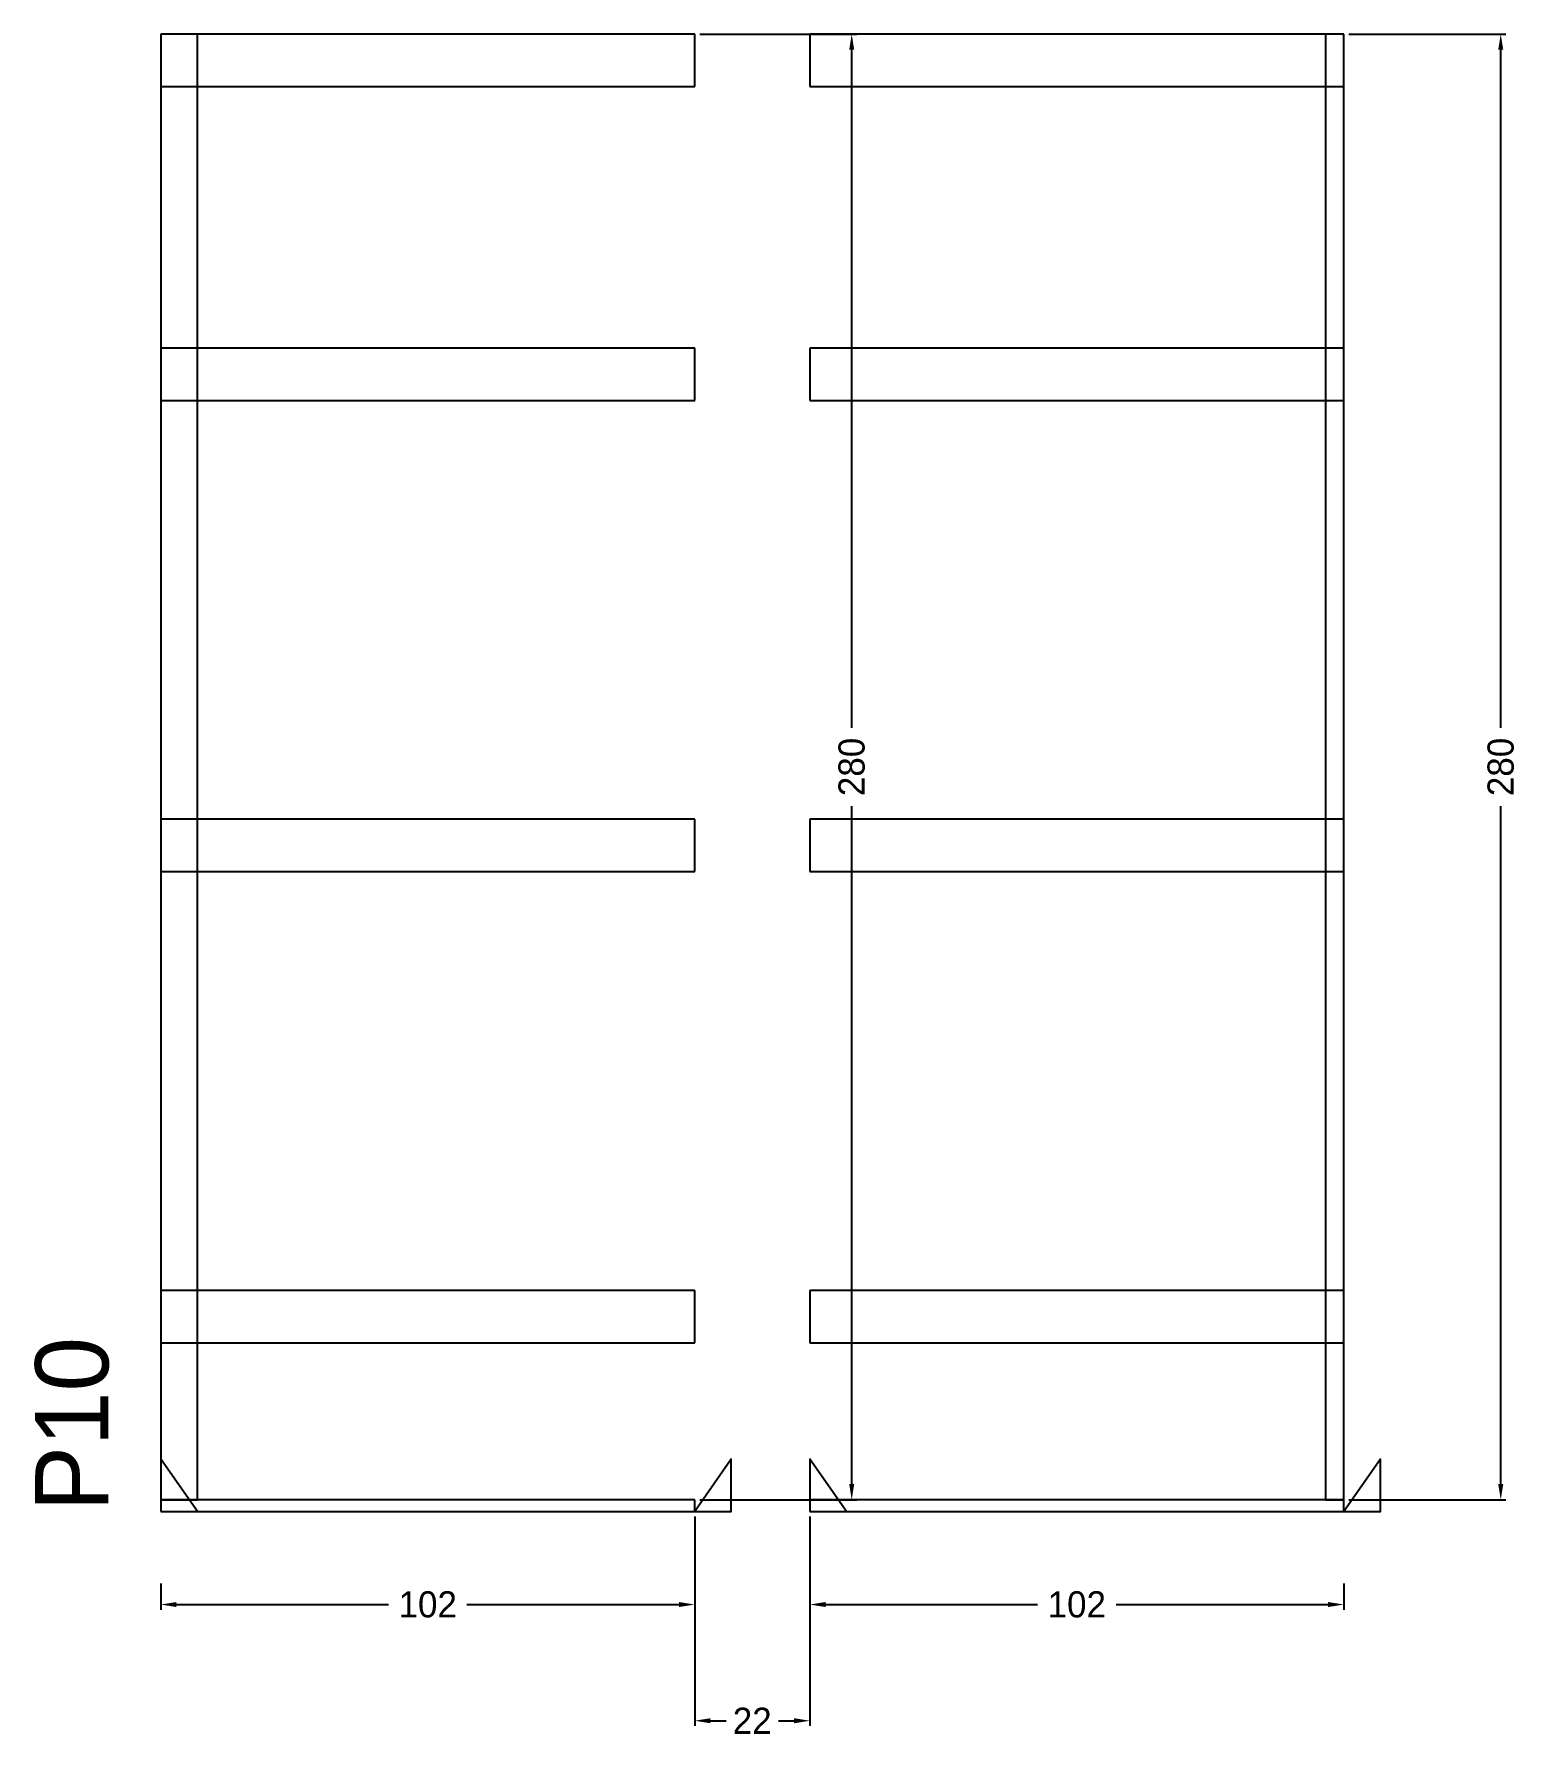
# Model space of a CAD drawing. Header units: centimetres. Extents: x -10500 to 4259, y -421 to 295.
# Drawn here: x 3975.8 to 4259.3, y -43.3 to 282.2 of the extents above; entities that cross this region are included whole.
import ezdxf

# ---------------------------------------------------------------- set-up
doc = ezdxf.new("R2010")
doc.units = ezdxf.units.CM
for name, color, linetype in [('COTA', 241, 'Continuous'), ('NOMENCLATURA', 7, 'Continuous'), ('SARR_2.2x10', 60, 'Continuous'), ('SARR_2.2x7', 40, 'Continuous')]:
    doc.layers.add(name, color=color, linetype=linetype)
doc.dimstyles.new('PAINEL-NOVA', dxfattribs={"dimtxt": 5, "dimasz": 3, "dimexe": 1, "dimexo": 1, "dimgap": 1, "dimtad": 1, "dimcen": 2.5, "dimazin": 3, "dimtfac": 1, "dimtmove": 0, "dimatfit": 3})

# ---------------------------------------------------------------- blocks, each defined once
blk = doc.blocks.new('_CLOSEDFILLED')
at = {"color": 0, "linetype": 'BYBLOCK'}
blk.add_solid([(-1, 0.16), (0, 0), (-1, -0.16)], dxfattribs=at)
blk = doc.blocks.new('*D25')
for p, q in [((4000, -13.8), (4000, -18.8)), ((4102, -13.8), (4102, -18.8)), ((4003, -17.8), (4043.5, -17.8)), ((4058.5, -17.8), (4099, -17.8))]:
    blk.add_line(p, q)
at = {"layer": 'Defpoints'}
for p in [(4000, -12.8), (4102, -12.8), (4000, -17.8)]:
    blk.add_point(p, dxfattribs=at)
at = {"layer": 'SARR_2.2x10', "xscale": 3, "yscale": 3, "rotation": 180}
blk.add_blockref('_CLOSEDFILLED', (4000, -17.8), dxfattribs=at)
at = {"layer": 'SARR_2.2x10', "xscale": 3, "yscale": 3}
blk.add_blockref('_CLOSEDFILLED', (4102, -17.8), dxfattribs=at)
at = {"layer": 'SARR_2.2x10', "insert": (4051, -17.8), "char_height": 5, "attachment_point": 5}
blk.add_mtext('102', dxfattribs=at)
blk = doc.blocks.new('*D26')
for p, q in [((4103, 282.2), (4133, 282.2)), ((4132, 149.7), (4132, 279.2)), ((4132, 5.2), (4132, 134.7)), ((4103, 2.2), (4133, 2.2))]:
    blk.add_line(p, q)
at = {"layer": 'Defpoints'}
for p in [(4102, 282.2), (4102, 2.2), (4132, 2.2)]:
    blk.add_point(p, dxfattribs=at)
at = {"layer": 'SARR_2.2x10', "xscale": 3, "yscale": 3}
for p, rotation in [((4132, 282.2), 90), ((4132, 2.2), 270)]:
    blk.add_blockref('_CLOSEDFILLED', p, dxfattribs=dict(at, rotation=rotation))
at = {"layer": 'SARR_2.2x10', "insert": (4132, 142.2), "char_height": 5, "attachment_point": 5, "rotation": 90}
blk.add_mtext('280', dxfattribs=at)
blk = doc.blocks.new('GRA-E')
at = {"layer": 'SARR_2.2x7'}
blk.add_lwpolyline([(0, 0), (7, 0), (0, 10)], close=True, dxfattribs=at)
blk = doc.blocks.new('GRA-D')
at = {"layer": 'SARR_2.2x7'}
blk.add_lwpolyline([(0, 0), (7, 0), (7, 10)], close=True, dxfattribs=at)
blk = doc.blocks.new('*D27')
for p, q in [((4124, -13.8), (4124, -18.8)), ((4226, -13.8), (4226, -18.8)), ((4127, -17.8), (4167.5, -17.8)), ((4182.5, -17.8), (4223, -17.8))]:
    blk.add_line(p, q)
at = {"layer": 'Defpoints'}
for p in [(4124, -12.8), (4226, -12.8), (4124, -17.8)]:
    blk.add_point(p, dxfattribs=at)
at = {"layer": 'SARR_2.2x10', "xscale": 3, "yscale": 3, "rotation": 180}
blk.add_blockref('_CLOSEDFILLED', (4124, -17.8), dxfattribs=at)
at = {"layer": 'SARR_2.2x10', "xscale": 3, "yscale": 3}
blk.add_blockref('_CLOSEDFILLED', (4226, -17.8), dxfattribs=at)
at = {"layer": 'SARR_2.2x10', "insert": (4175, -17.8), "char_height": 5, "attachment_point": 5}
blk.add_mtext('102', dxfattribs=at)
blk = doc.blocks.new('*D28')
for p, q in [((4227, 282.2), (4257, 282.2)), ((4256, 149.7), (4256, 279.2)), ((4256, 5.2), (4256, 134.7)), ((4227, 2.2), (4257, 2.2))]:
    blk.add_line(p, q)
at = {"layer": 'Defpoints'}
for p in [(4226, 282.2), (4226, 2.2), (4256, 2.2)]:
    blk.add_point(p, dxfattribs=at)
at = {"layer": 'SARR_2.2x10', "xscale": 3, "yscale": 3}
for p, rotation in [((4256, 282.2), 90), ((4256, 2.2), 270)]:
    blk.add_blockref('_CLOSEDFILLED', p, dxfattribs=dict(at, rotation=rotation))
at = {"layer": 'SARR_2.2x10', "insert": (4256, 142.2), "char_height": 5, "attachment_point": 5, "rotation": 90}
blk.add_mtext('280', dxfattribs=at)
blk = doc.blocks.new('*D29')
for p, q in [((4227, 282.2), (4257, 282.2)), ((4256, 149.7), (4256, 279.2)), ((4256, 5.2), (4256, 134.7)), ((4227, 2.2), (4257, 2.2))]:
    blk.add_line(p, q)
at = {"layer": 'Defpoints'}
for p in [(4226, 282.2), (4226, 2.2), (4256, 2.2)]:
    blk.add_point(p, dxfattribs=at)
at = {"layer": 'SARR_2.2x10', "xscale": 3, "yscale": 3}
for p, rotation in [((4256, 282.2), 90), ((4256, 2.2), 270)]:
    blk.add_blockref('_CLOSEDFILLED', p, dxfattribs=dict(at, rotation=rotation))
at = {"layer": 'SARR_2.2x10', "insert": (4256, 142.2), "char_height": 5, "attachment_point": 5, "rotation": 90}
blk.add_mtext('280', dxfattribs=at)
blk = doc.blocks.new('*D30')
for p, q in [((4227, 282.2), (4257, 282.2)), ((4256, 149.7), (4256, 279.2)), ((4256, 5.2), (4256, 134.7)), ((4227, 2.2), (4257, 2.2))]:
    blk.add_line(p, q)
at = {"layer": 'Defpoints'}
for p in [(4226, 282.2), (4226, 2.2), (4256, 2.2)]:
    blk.add_point(p, dxfattribs=at)
at = {"layer": 'SARR_2.2x10', "xscale": 3, "yscale": 3}
for p, rotation in [((4256, 282.2), 90), ((4256, 2.2), 270)]:
    blk.add_blockref('_CLOSEDFILLED', p, dxfattribs=dict(at, rotation=rotation))
at = {"layer": 'SARR_2.2x10', "insert": (4256, 142.2), "char_height": 5, "attachment_point": 5, "rotation": 90}
blk.add_mtext('280', dxfattribs=at)
blk = doc.blocks.new('*D31')
for p, q in [((4227, 282.2), (4257, 282.2)), ((4256, 149.7), (4256, 279.2)), ((4256, 5.2), (4256, 134.7)), ((4227, 2.2), (4257, 2.2))]:
    blk.add_line(p, q)
at = {"layer": 'Defpoints'}
for p in [(4226, 282.2), (4226, 2.2), (4256, 2.2)]:
    blk.add_point(p, dxfattribs=at)
at = {"layer": 'SARR_2.2x10', "xscale": 3, "yscale": 3}
for p, rotation in [((4256, 282.2), 90), ((4256, 2.2), 270)]:
    blk.add_blockref('_CLOSEDFILLED', p, dxfattribs=dict(at, rotation=rotation))
at = {"layer": 'SARR_2.2x10', "insert": (4256, 142.2), "char_height": 5, "attachment_point": 5, "rotation": 90}
blk.add_mtext('280', dxfattribs=at)
blk = doc.blocks.new('*D32')
for p, q in [((4227, 282.2), (4257, 282.2)), ((4256, 149.7), (4256, 279.2)), ((4256, 5.2), (4256, 134.7)), ((4227, 2.2), (4257, 2.2))]:
    blk.add_line(p, q)
at = {"layer": 'Defpoints'}
for p in [(4226, 282.2), (4226, 2.2), (4256, 2.2)]:
    blk.add_point(p, dxfattribs=at)
at = {"layer": 'SARR_2.2x10', "xscale": 3, "yscale": 3}
for p, rotation in [((4256, 282.2), 90), ((4256, 2.2), 270)]:
    blk.add_blockref('_CLOSEDFILLED', p, dxfattribs=dict(at, rotation=rotation))
at = {"layer": 'SARR_2.2x10', "insert": (4256, 142.2), "char_height": 5, "attachment_point": 5, "rotation": 90}
blk.add_mtext('280', dxfattribs=at)
blk = doc.blocks.new('*D33')
for p, q in [((4227, 282.2), (4257, 282.2)), ((4256, 149.7), (4256, 279.2)), ((4256, 5.2), (4256, 134.7)), ((4227, 2.2), (4257, 2.2))]:
    blk.add_line(p, q)
at = {"layer": 'Defpoints'}
for p in [(4226, 282.2), (4226, 2.2), (4256, 2.2)]:
    blk.add_point(p, dxfattribs=at)
at = {"layer": 'SARR_2.2x10', "xscale": 3, "yscale": 3}
for p, rotation in [((4256, 282.2), 90), ((4256, 2.2), 270)]:
    blk.add_blockref('_CLOSEDFILLED', p, dxfattribs=dict(at, rotation=rotation))
at = {"layer": 'SARR_2.2x10', "insert": (4256, 142.2), "char_height": 5, "attachment_point": 5, "rotation": 90}
blk.add_mtext('280', dxfattribs=at)
blk = doc.blocks.new('*D34')
for p, q in [((4227, 282.2), (4257, 282.2)), ((4256, 149.7), (4256, 279.2)), ((4256, 5.2), (4256, 134.7)), ((4227, 2.2), (4257, 2.2))]:
    blk.add_line(p, q)
at = {"layer": 'Defpoints'}
for p in [(4226, 282.2), (4226, 2.2), (4256, 2.2)]:
    blk.add_point(p, dxfattribs=at)
at = {"layer": 'SARR_2.2x10', "xscale": 3, "yscale": 3}
for p, rotation in [((4256, 282.2), 90), ((4256, 2.2), 270)]:
    blk.add_blockref('_CLOSEDFILLED', p, dxfattribs=dict(at, rotation=rotation))
at = {"layer": 'SARR_2.2x10', "insert": (4256, 142.2), "char_height": 5, "attachment_point": 5, "rotation": 90}
blk.add_mtext('280', dxfattribs=at)
blk = doc.blocks.new('*D35')
for p, q in [((4227, 282.2), (4257, 282.2)), ((4256, 149.7), (4256, 279.2)), ((4256, 5.2), (4256, 134.7)), ((4227, 2.2), (4257, 2.2))]:
    blk.add_line(p, q)
at = {"layer": 'Defpoints'}
for p in [(4226, 282.2), (4226, 2.2), (4256, 2.2)]:
    blk.add_point(p, dxfattribs=at)
at = {"layer": 'SARR_2.2x10', "xscale": 3, "yscale": 3}
for p, rotation in [((4256, 282.2), 90), ((4256, 2.2), 270)]:
    blk.add_blockref('_CLOSEDFILLED', p, dxfattribs=dict(at, rotation=rotation))
at = {"layer": 'SARR_2.2x10', "insert": (4256, 142.2), "char_height": 5, "attachment_point": 5, "rotation": 90}
blk.add_mtext('280', dxfattribs=at)
blk = doc.blocks.new('*D36')
for p, q in [((4227, 282.2), (4257, 282.2)), ((4256, 149.7), (4256, 279.2)), ((4256, 5.2), (4256, 134.7)), ((4227, 2.2), (4257, 2.2))]:
    blk.add_line(p, q)
at = {"layer": 'Defpoints'}
for p in [(4226, 282.2), (4226, 2.2), (4256, 2.2)]:
    blk.add_point(p, dxfattribs=at)
at = {"layer": 'SARR_2.2x10', "xscale": 3, "yscale": 3}
for p, rotation in [((4256, 282.2), 90), ((4256, 2.2), 270)]:
    blk.add_blockref('_CLOSEDFILLED', p, dxfattribs=dict(at, rotation=rotation))
at = {"layer": 'SARR_2.2x10', "insert": (4256, 142.2), "char_height": 5, "attachment_point": 5, "rotation": 90}
blk.add_mtext('280', dxfattribs=at)
blk = doc.blocks.new('*D37')
for p, q in [((4227, 282.2), (4257, 282.2)), ((4256, 149.7), (4256, 279.2)), ((4256, 5.2), (4256, 134.7)), ((4227, 2.2), (4257, 2.2))]:
    blk.add_line(p, q)
at = {"layer": 'Defpoints'}
for p in [(4226, 282.2), (4226, 2.2), (4256, 2.2)]:
    blk.add_point(p, dxfattribs=at)
at = {"layer": 'SARR_2.2x10', "xscale": 3, "yscale": 3}
for p, rotation in [((4256, 282.2), 90), ((4256, 2.2), 270)]:
    blk.add_blockref('_CLOSEDFILLED', p, dxfattribs=dict(at, rotation=rotation))
at = {"layer": 'SARR_2.2x10', "insert": (4256, 142.2), "char_height": 5, "attachment_point": 5, "rotation": 90}
blk.add_mtext('280', dxfattribs=at)
blk = doc.blocks.new('*D38')
for p, q in [((4102, -1), (4102, -41)), ((4124, -1), (4124, -41)), ((4105, -40), (4108, -40)), ((4118, -40), (4121, -40))]:
    blk.add_line(p, q)
at = {"layer": 'Defpoints'}
for p in [(4102, 0), (4124, 0), (4102, -40)]:
    blk.add_point(p, dxfattribs=at)
at = {"layer": 'COTA', "xscale": 3, "yscale": 3, "rotation": 180}
blk.add_blockref('_CLOSEDFILLED', (4102, -40), dxfattribs=at)
at = {"layer": 'COTA', "xscale": 3, "yscale": 3}
blk.add_blockref('_CLOSEDFILLED', (4124, -40), dxfattribs=at)
at = {"layer": 'COTA', "insert": (4113, -40), "char_height": 5, "attachment_point": 5}
blk.add_mtext('22', dxfattribs=at)

msp = doc.modelspace()

# ---------------------------------------------------------------- linework, layer by layer
at = {"layer": 'SARR_2.2x10'}
for p, q in [((4102, 282.2), (4000, 282.2)), ((4000, 282.2), (4000, 272.2)), ((4102, 272.2), (4102, 282.2)), ((4226, 282.2), (4124, 282.2)), ((4124, 282.2), (4124, 272.2)), ((4226, 272.2), (4226, 282.2)), ((4000, 272.2), (4102, 272.2)), ((4124, 272.2), (4226, 272.2)), ((4102, 222.2), (4000, 222.2)), ((4000, 222.2), (4000, 212.2)), ((4102, 212.2), (4102, 222.2)), ((4226, 222.2), (4124, 222.2)), ((4124, 222.2), (4124, 212.2)), ((4226, 212.2), (4226, 222.2)), ((4000, 212.2), (4102, 212.2)), ((4124, 212.2), (4226, 212.2)), ((4102, 132.2), (4000, 132.2)), ((4000, 132.2), (4000, 122.2)), ((4102, 122.2), (4102, 132.2)), ((4226, 132.2), (4124, 132.2)), ((4124, 132.2), (4124, 122.2)), ((4226, 122.2), (4226, 132.2)), ((4000, 122.2), (4102, 122.2)), ((4124, 122.2), (4226, 122.2)), ((4102, 42.2), (4000, 42.2)), ((4000, 42.2), (4000, 32.2)), ((4102, 32.2), (4102, 42.2)), ((4226, 42.2), (4124, 42.2)), ((4124, 42.2), (4124, 32.2)), ((4226, 32.2), (4226, 42.2)), ((4000, 32.2), (4102, 32.2)), ((4124, 32.2), (4226, 32.2))]:
    msp.add_line(p, q, dxfattribs=at)
at = {"layer": 'SARR_2.2x7'}
for p, q in [((4007, 282.2), (4000, 282.2)), ((4000, 282.2), (4000, 2.2)), ((4007, 2.2), (4007, 282.2)), ((4226, 282.2), (4222.5, 282.2)), ((4222.5, 282.2), (4222.5, 2.2)), ((4226, 2.2), (4226, 282.2)), ((4102, 2.2), (4000, 2.2)), ((4000, 2.2), (4000, 0)), ((4000, 2.2), (4007, 2.2)), ((4000, 0), (4102, 0)), ((4102, 0), (4102, 2.2)), ((4226, 2.2), (4124, 2.2)), ((4124, 2.2), (4124, 0)), ((4124, 0), (4226, 0)), ((4222.5, 2.2), (4226, 2.2)), ((4226, 0), (4226, 2.2))]:
    msp.add_line(p, q, dxfattribs=at)

# ---------------------------------------------------------------- block references
for name, p in [('GRA-E', (4000, 0)), ('GRA-D', (4102, 0)), ('GRA-E', (4124, 0)), ('GRA-D', (4226, 0))]:
    msp.add_blockref(name, p, dxfattribs=at)

# ---------------------------------------------------------------- texts
at = {"layer": 'NOMENCLATURA'}
msp.add_text('P10', height=14, rotation=90, dxfattribs=at).set_placement((3990, 0))

# ---------------------------------------------------------------- dimensions: what is measured, and where the dimension line sits
at = {"layer": 'COTA'}
dim = msp.add_linear_dim(base=(4102, -40), p1=(4102, 0), p2=(4124, 0), dimstyle='PAINEL-NOVA', dxfattribs=at)
dim.commit()
dim.dimension.update_dxf_attribs({"geometry": '*D38', "text_midpoint": (4113, -40)})
at = {"layer": 'SARR_2.2x10'}
for base, p1, p2, picture, middle in [((4132, 2.2), (4102, 2.2), (4102, 282.2), '*D26', (4132, 142.2)), ((4256, 2.2), (4226, 2.2), (4226, 282.2), '*D28', (4256, 142.2)), ((4256, 2.2), (4226, 2.2), (4226, 282.2), '*D29', (4256, 142.2)), ((4256, 2.2), (4226, 2.2), (4226, 282.2), '*D30', (4256, 142.2)), ((4256, 2.2), (4226, 2.2), (4226, 282.2), '*D31', (4256, 142.2)), ((4256, 2.2), (4226, 2.2), (4226, 282.2), '*D32', (4256, 142.2)), ((4256, 2.2), (4226, 2.2), (4226, 282.2), '*D33', (4256, 142.2)), ((4256, 2.2), (4226, 2.2), (4226, 282.2), '*D34', (4256, 142.2)), ((4256, 2.2), (4226, 2.2), (4226, 282.2), '*D35', (4256, 142.2)), ((4256, 2.2), (4226, 2.2), (4226, 282.2), '*D36', (4256, 142.2)), ((4256, 2.2), (4226, 2.2), (4226, 282.2), '*D37', (4256, 142.2))]:
    dim = msp.add_linear_dim(base=base, p1=p1, p2=p2, angle=90, dimstyle='PAINEL-NOVA', dxfattribs=at)
    dim.commit()
    dim.dimension.update_dxf_attribs({"geometry": picture, "text_midpoint": middle})
for base, p1, p2, picture, middle in [((4000, -17.8), (4000, -12.8), (4102, -12.8), '*D25', (4051, -17.8)), ((4124, -17.8), (4124, -12.8), (4226, -12.8), '*D27', (4175, -17.8))]:
    dim = msp.add_linear_dim(base=base, p1=p1, p2=p2, dimstyle='PAINEL-NOVA', dxfattribs=at)
    dim.commit()
    dim.dimension.update_dxf_attribs({"geometry": picture, "text_midpoint": middle})

doc.saveas('drawing.dxf')
